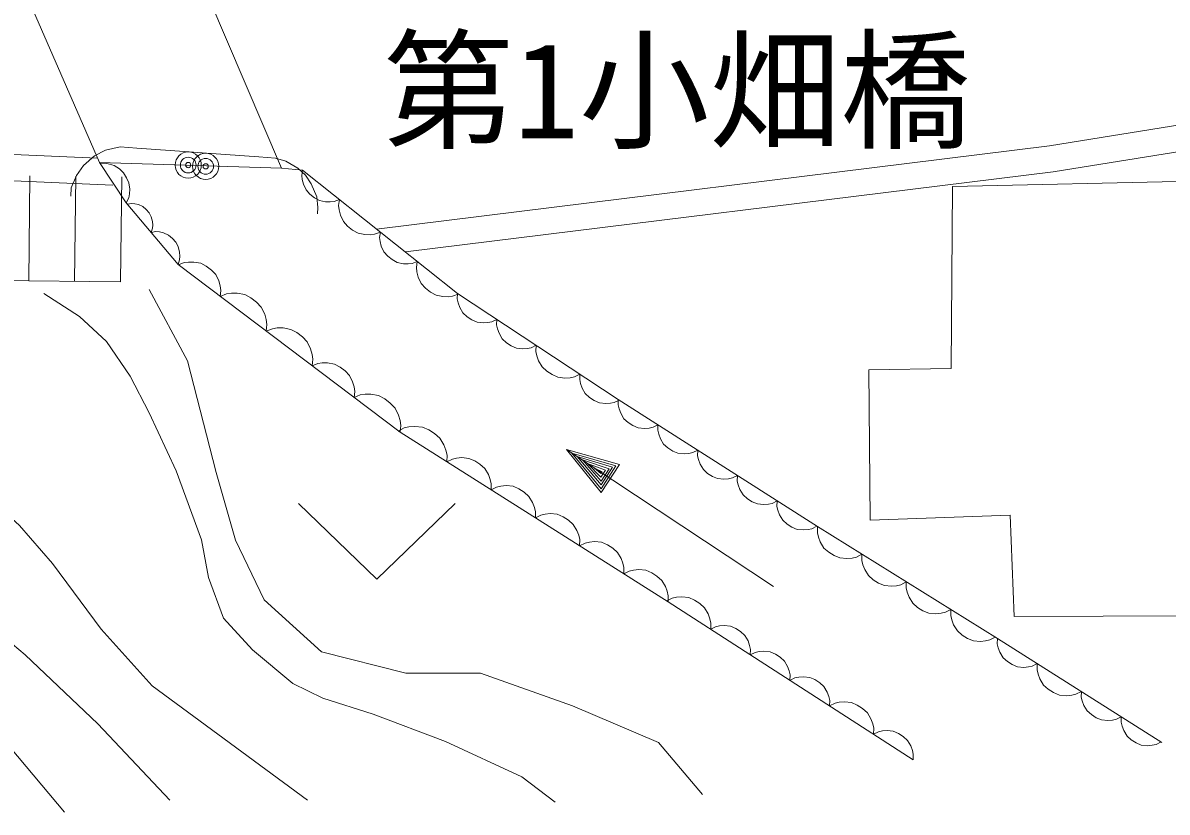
# Model space of a CAD drawing. Units: millimetres, scale not verified. Extents: x 40000 to 680000, y 20000 to 380000.
# Drawn here: x 424047 to 445948, y 249833 to 264936 of the extents above; entities that cross this region are included whole.
import ezdxf
from ezdxf.enums import TextEntityAlignment as Align

# ---------------------------------------------------------------- set-up
doc = ezdxf.new("R2010")
doc.units = ezdxf.units.MM
doc.header["$LTSCALE"] = 1000
for name, color, linetype, lineweight in [('M-BGD', 7, 'Continuous', 13), ('M-STR-HTXT', 7, 'Continuous', 13), ('M-STR-STR1', 1, 'Continuous', 13)]:
    doc.layers.add(name, color=color, linetype=linetype, lineweight=lineweight)
doc.styles.add('ＭＳ ゴシック', font='')
doc.styles.get('ＭＳ ゴシック').set_extended_font_data('MS Gothic')

msp = doc.modelspace()

# ---------------------------------------------------------------- linework, layer by layer
at = {"layer": 'M-BGD'}
for p, q in [((443696, 262586), (456983, 264714)), ((443766, 262088), (457062, 264217)), ((422560, 262472), (425478, 262345)), ((425205, 262208), (425419, 262395)), ((425419, 262395), (425627, 262501)), ((425627, 262501), (425912, 262561)), ((425912, 262561), (426231, 262538)), ((426231, 262538), (427229, 262466)), ((427229, 262466), (427563, 262442)), ((427563, 262442), (428561, 262371)), ((428561, 262371), (428880, 262348)), ((430816, 260990), (443696, 262586)), ((425071, 262016), (425205, 262208)), ((428995, 262153), (425514, 262264)), ((426027, 261492), (425514, 262264)), ((425631, 262250), (425526, 262245)), ((425706, 262235), (425631, 262250)), ((425791, 262205), (425706, 262235)), ((425896, 262145), (425791, 262205)), ((428880, 262348), (429077, 262293)), ((428995, 262153), (429398, 262119)), ((429077, 262293), (429308, 262155)), ((429308, 262155), (429459, 262023)), ((422538, 261969), (425766, 261829)), ((424158, 259998), (424179, 262011)), ((424974, 261781), (425071, 262016)), ((425037, 259989), (425058, 262002)), ((425971, 262065), (425896, 262145)), ((425917, 259980), (425938, 261993)), ((426031, 261974), (425971, 262065)), ((426076, 261874), (426031, 261974)), ((429398, 262119), (429384, 262014)), ((429384, 262014), (429393, 261938)), ((429393, 261938), (429416, 261850)), ((429398, 262119), (432366, 259758)), ((429459, 262023), (429567, 261854)), ((431368, 260552), (443766, 262088)), ((455255, 262104), (441841, 261802)), ((424963, 261620), (424974, 261781)), ((426091, 261753), (426076, 261874)), ((426086, 261663), (426091, 261753)), ((429416, 261850), (429467, 261740)), ((429467, 261740), (429541, 261658)), ((429567, 261854), (429670, 261605)), ((441841, 261802), (441816, 258319)), ((426027, 261492), (426072, 261587)), ((427016, 260312), (426027, 261492)), ((426072, 261587), (426086, 261663)), ((429541, 261658), (429626, 261591)), ((429626, 261591), (429722, 261538)), ((429670, 261605), (429695, 261401)), ((429722, 261538), (429840, 261513)), ((429840, 261513), (429930, 261511)), ((429930, 261511), (430006, 261520)), ((430006, 261520), (430104, 261557)), ((430104, 261557), (430089, 261441)), ((426129, 261479), (426049, 261466)), ((426188, 261474), (426129, 261479)), ((426257, 261458), (426188, 261474)), ((426343, 261420), (426257, 261458)), ((426408, 261365), (426343, 261420)), ((426462, 261300), (426408, 261365)), ((426505, 261227), (426462, 261300)), ((429695, 261401), (429687, 261281)), ((430089, 261441), (430099, 261356)), ((430099, 261356), (430124, 261258)), ((426528, 261135), (426505, 261227)), ((426527, 261005), (426532, 261064)), ((426532, 261064), (426528, 261135)), ((430124, 261258), (430181, 261136)), ((430181, 261136), (430263, 261046)), ((426500, 260927), (426527, 261005)), ((426592, 260942), (426500, 260927)), ((426660, 260936), (426592, 260942)), ((426738, 260918), (426660, 260936)), ((426836, 260876), (426738, 260918)), ((426911, 260812), (426836, 260876)), ((430263, 261046), (430357, 260971)), ((430357, 260971), (430464, 260912)), ((430464, 260912), (430595, 260884)), ((430595, 260884), (430695, 260882)), ((430695, 260882), (430779, 260891)), ((430779, 260891), (430889, 260933)), ((430889, 260933), (430875, 260828)), ((426972, 260738), (426911, 260812)), ((427022, 260654), (426972, 260738)), ((427047, 260549), (427022, 260654)), ((430875, 260828), (430884, 260752)), ((430884, 260752), (430907, 260664)), ((430907, 260664), (430958, 260554)), ((427016, 260312), (427046, 260400)), ((427046, 260400), (427052, 260469)), ((427052, 260469), (427047, 260549)), ((430958, 260554), (431032, 260473)), ((431032, 260473), (431117, 260405)), ((431117, 260405), (431213, 260352)), ((431266, 257103), (427016, 260312)), ((427134, 260348), (427026, 260304)), ((427218, 260360), (427134, 260348)), ((427318, 260360), (427218, 260360)), ((427450, 260336), (427318, 260360)), ((427558, 260280), (427450, 260336)), ((427654, 260207), (427558, 260280)), ((427738, 260119), (427654, 260207)), ((431213, 260352), (431331, 260327)), ((431331, 260327), (431421, 260325)), ((431421, 260325), (431497, 260334)), ((431497, 260334), (431595, 260371)), ((431595, 260371), (431580, 260255)), ((431580, 260255), (431590, 260170)), ((422399, 260017), (425917, 259980)), ((427798, 259998), (427738, 260119)), ((427826, 259901), (427798, 259998)), ((431590, 260170), (431615, 260073)), ((431615, 260073), (431672, 259951)), ((426466, 259832), (427199, 258468)), ((427838, 259817), (427826, 259901)), ((427826, 259700), (427838, 259817)), ((427945, 259749), (427826, 259700)), ((428037, 259762), (427945, 259749)), ((428147, 259762), (428037, 259762)), ((428293, 259736), (428147, 259762)), ((431672, 259951), (431754, 259860)), ((431754, 259860), (431848, 259785)), ((431848, 259785), (431955, 259726)), ((432270, 259706), (432379, 259747)), ((432366, 259758), (432361, 259653)), ((432366, 259758), (435443, 257730)), ((428411, 259674), (428293, 259736)), ((428517, 259594), (428411, 259674)), ((428609, 259496), (428517, 259594)), ((431955, 259726), (432086, 259698)), ((432086, 259698), (432186, 259696)), ((432186, 259696), (432270, 259706)), ((432361, 259653), (432377, 259578)), ((432377, 259578), (432408, 259492)), ((428675, 259364), (428609, 259496)), ((428706, 259257), (428675, 259364)), ((432408, 259492), (432468, 259387)), ((432468, 259387), (432549, 259313)), ((432549, 259313), (432639, 259253)), ((428719, 259164), (428706, 259257)), ((428706, 259036), (428719, 259164)), ((428825, 259084), (428706, 259036)), ((428917, 259098), (428825, 259084)), ((429027, 259098), (428917, 259098)), ((429173, 259071), (429027, 259098)), ((432639, 259253), (432740, 259209)), ((432740, 259209), (432859, 259195)), ((432859, 259195), (432949, 259200)), ((432949, 259200), (433024, 259216)), ((433024, 259216), (433119, 259262)), ((433119, 259262), (433114, 259157)), ((433114, 259157), (433130, 259081)), ((429291, 259009), (429173, 259071)), ((429397, 258929), (429291, 259009)), ((429489, 258832), (429397, 258929)), ((433130, 259081), (433161, 258996)), ((433161, 258996), (433221, 258891)), ((433221, 258891), (433302, 258816)), ((429555, 258699), (429489, 258832)), ((429586, 258593), (429555, 258699)), ((433302, 258816), (433392, 258757)), ((433392, 258757), (433493, 258713)), ((433493, 258713), (433612, 258698)), ((433612, 258698), (433702, 258704)), ((433702, 258704), (433777, 258720)), ((433777, 258720), (433872, 258766)), ((433872, 258766), (433867, 258649)), ((433867, 258649), (433884, 258565)), ((427199, 258468), (427749, 256329)), ((429599, 258500), (429586, 258593)), ((429586, 258371), (429599, 258500)), ((429778, 258428), (429694, 258416)), ((429878, 258428), (429778, 258428)), ((430010, 258404), (429878, 258428)), ((433884, 258565), (433918, 258470)), ((433918, 258470), (433986, 258354)), ((429694, 258416), (429586, 258371)), ((430118, 258347), (430010, 258404)), ((430214, 258275), (430118, 258347)), ((430298, 258186), (430214, 258275)), ((433986, 258354), (434075, 258271)), ((434075, 258271), (434176, 258205)), ((434603, 258163), (434708, 258215)), ((434708, 258215), (434704, 258109)), ((441816, 258319), (440237, 258294)), ((440237, 258294), (440262, 255417)), ((430358, 258065), (430298, 258186)), ((430386, 257969), (430358, 258065)), ((434176, 258205), (434287, 258155)), ((434287, 258155), (434420, 258140)), ((434420, 258140), (434520, 258146)), ((434520, 258146), (434603, 258163)), ((434704, 258109), (434720, 258034)), ((434720, 258034), (434750, 257949)), ((430398, 257884), (430386, 257969)), ((430386, 257767), (430398, 257884)), ((430505, 257816), (430386, 257767)), ((430597, 257830), (430505, 257816)), ((430708, 257830), (430597, 257830)), ((430853, 257803), (430708, 257830)), ((430972, 257741), (430853, 257803)), ((434750, 257949), (434811, 257844)), ((434811, 257844), (434892, 257769)), ((434892, 257769), (434982, 257709)), ((431077, 257661), (430972, 257741)), ((431170, 257564), (431077, 257661)), ((431236, 257431), (431170, 257564)), ((434982, 257709), (435082, 257665)), ((435082, 257665), (435202, 257651)), ((435202, 257651), (435292, 257657)), ((435292, 257657), (435367, 257672)), ((435367, 257672), (435461, 257718)), ((435443, 257730), (435441, 257624)), ((435441, 257624), (435457, 257549)), ((435443, 257730), (439254, 255296)), ((431266, 257325), (431236, 257431)), ((435457, 257549), (435489, 257465)), ((435489, 257465), (435552, 257361)), ((435552, 257361), (435633, 257287)), ((431346, 257184), (431231, 257125)), ((431280, 257232), (431266, 257325)), ((431266, 257103), (431280, 257232)), ((431437, 257205), (431346, 257184)), ((431546, 257214), (431437, 257205)), ((431693, 257199), (431546, 257214)), ((431817, 257147), (431693, 257199)), ((431928, 257077), (431817, 257147)), ((435633, 257287), (435724, 257229)), ((435724, 257229), (435825, 257186)), ((435825, 257186), (435945, 257174)), ((435945, 257174), (436035, 257181)), ((436035, 257181), (436109, 257197)), ((436109, 257197), (436203, 257245)), ((436203, 257245), (436201, 257139)), ((436201, 257139), (436217, 257064)), ((436396, 253858), (431266, 257103)), ((432028, 256987), (431928, 257077)), ((432105, 256860), (432028, 256987)), ((436217, 257064), (436249, 256979)), ((436249, 256979), (436311, 256875)), ((432144, 256757), (432105, 256860)), ((432165, 256665), (432144, 256757)), ((436311, 256875), (436393, 256802)), ((436393, 256802), (436484, 256743)), ((436484, 256743), (436585, 256700)), ((436585, 256700), (436705, 256688)), ((436705, 256688), (436795, 256695)), ((436795, 256695), (436869, 256712)), ((436869, 256712), (436963, 256759)), ((436963, 256759), (436961, 256654)), ((432163, 256536), (432165, 256665)), ((432267, 256589), (432163, 256536)), ((432349, 256608), (432267, 256589)), ((432449, 256617), (432349, 256608)), ((432583, 256603), (432449, 256617)), ((432695, 256556), (432583, 256603)), ((432796, 256492), (432695, 256556)), ((432887, 256411), (432796, 256492)), ((436961, 256654), (436977, 256579)), ((436977, 256579), (437009, 256494)), ((437009, 256494), (437071, 256390)), ((427749, 256329), (428115, 255038)), ((432957, 256295), (432887, 256411)), ((432993, 256201), (432957, 256295)), ((437071, 256390), (437153, 256316)), ((437153, 256316), (437244, 256258)), ((437244, 256258), (437345, 256215)), ((437629, 256227), (437723, 256274)), ((437723, 256274), (437721, 256168)), ((433012, 256118), (432993, 256201)), ((433009, 256000), (433012, 256118)), ((433113, 256054), (433009, 256000)), ((433196, 256073), (433113, 256054)), ((433296, 256081), (433196, 256073)), ((433429, 256068), (433296, 256081)), ((433541, 256020), (433429, 256068)), ((433643, 255956), (433541, 256020)), ((437345, 256215), (437465, 256203)), ((437465, 256203), (437555, 256210)), ((437555, 256210), (437629, 256227)), ((437721, 256168), (437737, 256093)), ((437737, 256093), (437769, 256009)), ((433734, 255875), (433643, 255956)), ((433804, 255759), (433734, 255875)), ((437769, 256009), (437831, 255904)), ((437831, 255904), (437913, 255831)), ((437913, 255831), (438004, 255773)), ((429320, 255738), (430820, 254289)), ((430820, 254289), (432320, 255738)), ((433839, 255665), (433804, 255759)), ((433858, 255582), (433839, 255665)), ((433856, 255465), (433858, 255582)), ((438004, 255773), (438105, 255730)), ((438105, 255730), (438225, 255717)), ((438225, 255717), (438315, 255724)), ((438315, 255724), (438389, 255741)), ((438389, 255741), (438483, 255788)), ((438483, 255788), (438480, 255683)), ((438480, 255683), (438497, 255608)), ((438497, 255608), (438529, 255523)), ((433960, 255518), (433856, 255465)), ((434043, 255537), (433960, 255518)), ((434142, 255545), (434043, 255537)), ((434276, 255532), (434142, 255545)), ((434388, 255485), (434276, 255532)), ((434490, 255421), (434388, 255485)), ((434581, 255339), (434490, 255421)), ((438529, 255523), (438591, 255419)), ((438591, 255419), (438673, 255345)), ((440262, 255417), (442944, 255518)), ((442944, 255518), (443020, 253575)), ((434650, 255224), (434581, 255339)), ((434686, 255130), (434650, 255224)), ((438673, 255345), (438764, 255287)), ((438764, 255287), (438865, 255244)), ((438865, 255244), (438985, 255232)), ((438985, 255232), (439075, 255239)), ((439075, 255239), (439149, 255256)), ((439149, 255256), (439243, 255303)), ((439254, 255296), (439253, 255179)), ((439253, 255179), (439272, 255096)), ((439254, 255296), (442698, 253157)), ((428115, 255038), (428665, 253895)), ((434705, 255047), (434686, 255130)), ((434703, 254929), (434705, 255047)), ((434807, 254982), (434703, 254929)), ((434889, 255001), (434807, 254982)), ((434989, 255010), (434889, 255001)), ((435123, 254996), (434989, 255010)), ((435235, 254949), (435123, 254996)), ((435336, 254885), (435235, 254949)), ((439272, 255096), (439309, 255002)), ((439309, 255002), (439379, 254887)), ((435427, 254804), (435336, 254885)), ((435497, 254688), (435427, 254804)), ((439379, 254887), (439471, 254807)), ((439471, 254807), (439573, 254743)), ((439573, 254743), (439686, 254697)), ((439919, 254694), (440001, 254714)), ((440001, 254714), (440105, 254768)), ((440105, 254768), (440104, 254650)), ((435533, 254594), (435497, 254688)), ((435552, 254511), (435533, 254594)), ((435549, 254394), (435552, 254511)), ((439686, 254697), (439819, 254685)), ((439819, 254685), (439919, 254694)), ((440104, 254650), (440123, 254567)), ((440123, 254567), (440160, 254473)), ((435653, 254447), (435549, 254394)), ((435736, 254466), (435653, 254447)), ((435836, 254474), (435736, 254466)), ((435969, 254461), (435836, 254474)), ((436082, 254413), (435969, 254461)), ((436183, 254349), (436082, 254413)), ((436274, 254268), (436183, 254349)), ((436344, 254152), (436274, 254268)), ((440160, 254473), (440230, 254359)), ((440230, 254359), (440322, 254278)), ((440322, 254278), (440424, 254215)), ((436380, 254058), (436344, 254152)), ((436398, 253975), (436380, 254058)), ((440424, 254215), (440537, 254168)), ((440537, 254168), (440670, 254156)), ((440670, 254156), (440770, 254165)), ((440770, 254165), (440853, 254185)), ((440853, 254185), (440956, 254239)), ((440956, 254239), (440955, 254122)), ((440955, 254122), (440974, 254039)), ((428665, 253895), (429764, 252899)), ((436475, 253927), (436370, 253874)), ((436396, 253858), (436398, 253975)), ((441086, 250834), (436396, 253858)), ((436558, 253945), (436475, 253927)), ((436657, 253952), (436558, 253945)), ((436791, 253938), (436657, 253952)), ((436903, 253890), (436791, 253938)), ((437004, 253825), (436903, 253890)), ((440974, 254039), (441011, 253945)), ((441011, 253945), (441081, 253830)), ((441081, 253830), (441173, 253749)), ((437094, 253743), (437004, 253825)), ((437163, 253626), (437094, 253743)), ((437198, 253532), (437163, 253626)), ((441173, 253749), (441275, 253686)), ((441275, 253686), (441388, 253640)), ((441388, 253640), (441521, 253628)), ((441521, 253628), (441621, 253637)), ((441621, 253637), (441704, 253657)), ((441704, 253657), (441807, 253710)), ((441807, 253710), (441806, 253593)), ((437216, 253449), (437198, 253532)), ((437212, 253331), (437216, 253449)), ((437381, 253395), (437306, 253378)), ((437471, 253402), (437381, 253395)), ((437591, 253389), (437471, 253402)), ((437692, 253345), (437591, 253389)), ((441806, 253593), (441825, 253510)), ((441825, 253510), (441862, 253416)), ((441862, 253416), (441933, 253301)), ((443020, 253575), (450516, 253600)), ((437306, 253378), (437212, 253331)), ((437782, 253287), (437692, 253345)), ((437864, 253213), (437782, 253287)), ((437926, 253108), (437864, 253213)), ((441933, 253301), (442024, 253221)), ((442024, 253221), (442126, 253157)), ((442555, 253128), (442658, 253182)), ((437957, 253023), (437926, 253108)), ((437973, 252948), (437957, 253023)), ((442126, 253157), (442239, 253111)), ((442239, 253111), (442373, 253099)), ((442373, 253099), (442472, 253108)), ((442472, 253108), (442555, 253128)), ((442698, 253157), (442696, 253052)), ((442696, 253052), (442713, 252977)), ((442698, 253157), (445849, 251166)), ((442713, 252977), (442745, 252892)), ((429764, 252899), (431376, 252493)), ((437970, 252843), (437973, 252948)), ((438064, 252890), (437970, 252843)), ((438139, 252906), (438064, 252890)), ((438229, 252913), (438139, 252906)), ((438349, 252900), (438229, 252913)), ((438449, 252857), (438349, 252900)), ((438540, 252798), (438449, 252857)), ((438622, 252724), (438540, 252798)), ((442745, 252892), (442808, 252788)), ((442808, 252788), (442890, 252715)), ((438683, 252620), (438622, 252724)), ((438715, 252535), (438683, 252620)), ((438731, 252460), (438715, 252535)), ((442890, 252715), (442981, 252657)), ((442981, 252657), (443082, 252615)), ((443082, 252615), (443203, 252603)), ((443203, 252603), (443292, 252610)), ((443292, 252610), (443367, 252628)), ((443367, 252628), (443460, 252675)), ((443460, 252675), (443458, 252558)), ((443458, 252558), (443477, 252475)), ((431376, 252493), (432805, 252493)), ((432805, 252493), (434564, 251866)), ((438728, 252354), (438731, 252460)), ((438822, 252401), (438728, 252354)), ((438897, 252418), (438822, 252401)), ((438987, 252424), (438897, 252418)), ((439107, 252411), (438987, 252424)), ((439207, 252368), (439107, 252411)), ((439298, 252309), (439207, 252368)), ((439379, 252235), (439298, 252309)), ((443477, 252475), (443513, 252381)), ((443513, 252381), (443583, 252265)), ((439441, 252131), (439379, 252235)), ((439473, 252046), (439441, 252131)), ((443583, 252265), (443674, 252184)), ((443674, 252184), (443775, 252120)), ((443775, 252120), (443887, 252073)), ((444121, 252068), (444203, 252087)), ((444203, 252087), (444307, 252140)), ((444307, 252140), (444305, 252035)), ((434564, 251866), (436213, 251166)), ((439489, 251971), (439473, 252046)), ((439486, 251865), (439489, 251971)), ((439591, 251918), (439486, 251865)), ((439673, 251936), (439591, 251918)), ((439773, 251943), (439673, 251936)), ((439907, 251929), (439773, 251943)), ((440018, 251881), (439907, 251929)), ((440119, 251816), (440018, 251881)), ((443887, 252073), (444021, 252060)), ((444021, 252060), (444121, 252068)), ((444305, 252035), (444322, 251960)), ((444322, 251960), (444355, 251875)), ((444355, 251875), (444417, 251771)), ((440210, 251734), (440119, 251816)), ((440278, 251618), (440210, 251734)), ((444417, 251771), (444499, 251698)), ((444499, 251698), (444591, 251640)), ((444591, 251640), (444692, 251598)), ((444976, 251611), (445070, 251658)), ((445070, 251658), (445067, 251553)), ((440313, 251523), (440278, 251618)), ((440332, 251440), (440313, 251523)), ((440328, 251322), (440332, 251440)), ((444692, 251598), (444812, 251586)), ((444812, 251586), (444902, 251593)), ((444902, 251593), (444976, 251611)), ((445067, 251553), (445085, 251478)), ((445085, 251478), (445117, 251393)), ((440422, 251369), (440328, 251322)), ((440497, 251386), (440422, 251369)), ((440587, 251393), (440497, 251386)), ((440707, 251380), (440587, 251393)), ((440807, 251336), (440707, 251380)), ((440898, 251278), (440807, 251336)), ((440979, 251204), (440898, 251278)), ((441041, 251099), (440979, 251204)), ((445117, 251393), (445180, 251289)), ((445180, 251289), (445261, 251216)), ((445261, 251216), (445353, 251159)), ((436213, 251166), (437056, 250170)), ((441073, 251014), (441041, 251099)), ((441089, 250939), (441073, 251014)), ((445353, 251159), (445454, 251116)), ((445454, 251116), (445574, 251104)), ((445574, 251104), (445664, 251112)), ((445664, 251112), (445738, 251129)), ((445738, 251129), (445832, 251177)), ((441086, 250834), (441089, 250939))]:
    msp.add_line(p, q, dxfattribs=at)
for points in [[(426862, 250062), (425483, 251520), (424093, 252843), (422994, 253759), (421538, 254824), (420100, 255755), (418360, 256749), (416997, 257390), (415505, 257974), (412666, 258952), (409686, 260102), (401604, 263411)], [(424451, 259758), (425128, 259315), (425648, 258838), (426103, 258178), (426466, 257472), (426979, 256366), (427466, 255045), (427599, 254322), (427886, 253542), (428445, 252936), (429216, 252294), (429790, 252016), (430749, 251706), (432135, 251182), (433598, 250510), (434234, 250022)], [(423391, 255852), (423984, 255318), (424616, 254588), (425544, 253337), (426520, 252247), (429495, 250062)], [(424846, 249833), (423809, 251060)]]:
    msp.add_lwpolyline(points, dxfattribs=at)
for centre, major_axis in [((427211, 262215), (0, 252)), ((427546, 262191), (0, 252)), ((427211, 262215), (0, 151)), ((427211, 262215), (0, 50.3)), ((427546, 262191), (0, 151)), ((427546, 262191), (0, 50.3))]:
    msp.add_ellipse(centre, major_axis=major_axis, ratio=0.993543, dxfattribs=at)
at = {"layer": 'M-STR-HTXT'}
for p, q in [((438411, 254153), (434454, 256771)), ((434454, 256771), (435114, 255949)), ((435466, 256487), (434454, 256771)), ((434554, 256705), (435113, 256022)), ((435399, 256459), (434554, 256705)), ((434655, 256639), (435113, 256094)), ((435333, 256431), (434655, 256639)), ((434755, 256572), (435113, 256167)), ((435266, 256402), (434755, 256572)), ((434855, 256506), (435112, 256240)), ((435200, 256374), (434855, 256506)), ((435113, 256022), (435399, 256459)), ((435114, 255949), (435466, 256487)), ((434989, 256417), (435112, 256312)), ((435134, 256346), (434989, 256417)), ((435112, 256240), (435200, 256374)), ((435112, 256312), (435134, 256346)), ((435113, 256094), (435333, 256431)), ((435113, 256167), (435266, 256402))]:
    msp.add_line(p, q, dxfattribs=at)
at = {"layer": 'M-STR-STR1'}
for p, q in [((425514, 262264), (422713, 268681)), ((426210, 268681), (428995, 262153))]:
    msp.add_line(p, q, dxfattribs=at)

# ---------------------------------------------------------------- texts
at = {"layer": 'M-STR-HTXT', "style": 'ＭＳ ゴシック'}
msp.add_text('第1小畑橋', height=1833, dxfattribs=at).set_placement((430944, 262175), align=Align.BOTTOM_LEFT)

doc.saveas('drawing.dxf')
